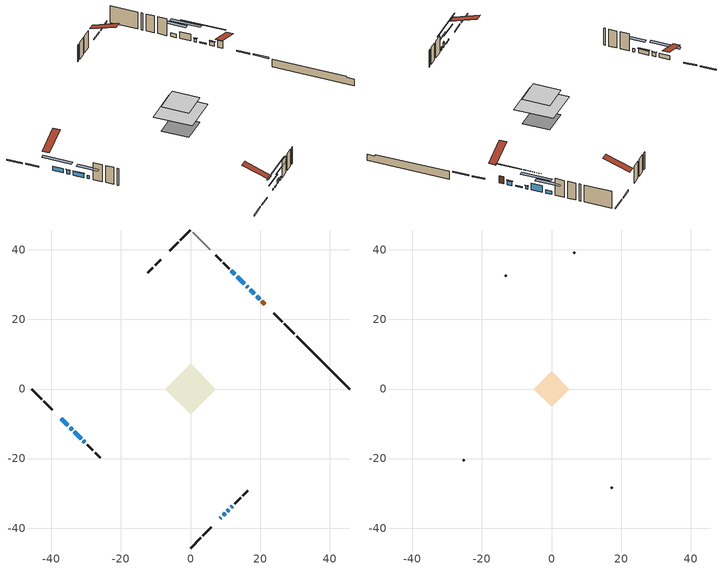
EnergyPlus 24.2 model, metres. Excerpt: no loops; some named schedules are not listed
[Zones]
conditioned space
 floor adiabatic (AdiabaticFloorConstruction): -7.21,0 0,7.21 7.21,0 0,-7.21 z2.9
 floor foundation (Slab1 construction): -5.02,0 0,5.02 5.02,0 0,-5.02 z-1.77
 wall outside (RimJoist1 construction): 0,-45.7 2.89,-42.81 / -45.7,0 -42.81,-2.89 / 0,45.7 -2.89,42.81 / 29.89,15.81 27,18.7 z0.46:0.76
 wall outside (RimJoist2 construction): 3.55,-42.15 5.9,-39.8 / -42.15,-3.55 -39.8,-5.9 / -3.55,42.15 -5.9,39.8 / 26.34,19.36 23.99,21.71 z0.46:0.76
 wall outside (AdiabaticWallConstruction 1): 21.37,24.33 20.51,25.19 z0.46:2.49
 wall outside (AdiabaticWallConstruction): 19.86,25.84 19.03,26.67 / 10.62,-35.08 11.02,-34.68 / -34.62,-11.08 -34.01,-11.69 / -33.35,-12.35 -31.45,-14.25 z0.46:1.6; 8.52,-37.18 8.7,-37 z0.46:0.84; -37.18,-8.52 -35.28,-10.42 z0.46:1.63; 18.37,27.33 17.15,28.55 / 9.35,-36.34 9.97,-35.73 z0.46:0.82; 16.5,29.2 16.1,29.6 z0.46:1.32; -30.79,-14.91 -30.4,-15.3 / 11.67,-34.03 12.07,-33.63 z0.46:1.38; 15.45,30.25 13.43,32.27 z0.46:2.44; 12.78,32.92 11.75,33.95 z0.46:1.45
 wall outside (Wall1 construction): 12.73,-32.97 14.4,-31.3 / -29.74,-15.96 -28.07,-17.63 / -8.52,37.18 -10.19,35.51 / 11.1,34.6 9.43,36.27 z0.46:5.34
 wall outside (Wall2 construction): 15.05,-30.65 16.51,-29.19 / -27.41,-18.29 -25.96,-19.74 / -10.85,34.85 -12.3,33.4 / 8.77,36.93 7.32,38.38 z0.46:5.34
 wall foundation (FoundationWall1 construction): 30.55,15.15,-1.77 30.55,15.15,0.46 44.18,1.52,0.46 44.18,1.52,0.03 45.7,0,0.03 45.7,0,-1.77
 wall adiabatic (Wall4 construction): 5.71,39.99 0.66,45.04 z0.46:5.34
 window (WindowConstruction): 19.86,25.84 19.03,26.67 z0.46:1.6
 window (WindowConstruction 7): 8.52,-37.18 8.7,-37 z0.46:0.84
 window (WindowConstruction 8): -37.18,-8.52 -35.28,-10.42 z0.46:1.63
 window (WindowConstruction 11): 18.37,27.33 17.15,28.55 z0.46:0.82
 window (WindowConstruction 12): 9.36,-36.34 9.97,-35.73 z0.46:0.82
 window (WindowConstruction 1): 16.5,29.2 16.1,29.6 z0.46:1.32
 window (WindowConstruction 2): 10.62,-35.08 11.02,-34.68 z0.46:1.6
 window (WindowConstruction 3): -34.62,-11.08 -34.01,-11.69 z0.46:1.6
 window (WindowConstruction 4): -33.35,-12.35 -31.45,-14.25 z0.46:1.6
 window (WindowConstruction 9): -30.79,-14.91 -30.4,-15.3 z0.46:1.37
 window (WindowConstruction 10): 11.67,-34.03 12.07,-33.63 z0.46:1.37
 window (WindowConstruction 5): 15.45,30.25 13.43,32.27 z0.46:2.44
 window (WindowConstruction 6): 12.78,32.92 11.75,33.95 z0.46:1.45
 door (Door): 21.37,24.33 20.51,25.19 z0.46:2.49
 ceiling adiabatic (AdiabaticFloorConstruction): 0,-7.21 7.21,0 0,7.21 -7.21,0 z2.9
attic - vented
 floor to conditioned space (Floor1 construction Reversed): -5.1,0 0,5.1 5.1,0 0,-5.1 z5.34
 wall outside (Wall3 construction): 17.16,-28.54 17.46,-28.24 / -25.3,-20.4 -25.01,-20.69 / -12.96,32.74 -13.25,32.45 / 6.66,39.04 6.37,39.33 z0.46:5.34
 roof outside (Roof1 construction): 7.86,-37.84,5.34 2.9,-32.87,7.68 1.59,-34.18,7.68 6.56,-39.14,5.34; -37.84,-7.86,5.34 -32.87,-2.9,7.68 -34.18,-1.59,7.68 -39.14,-6.56,5.34; -7.86,37.84,5.34 -2.9,32.87,7.68 -1.59,34.18,7.68 -6.56,39.14,5.34; 22.03,23.67,5.34 17.07,18.71,7.68 18.37,17.4,7.68 23.34,22.36,5.34
shading: 18.92,26.77 19.96,25.74 20.07,25.84 19.03,26.88 z1.75; 10.51,-35.19 6.71,-38.99 6.82,-39.1 10.62,-35.3 z3.4; -33.47,-12.23 -38.99,-6.71 -39.63,-7.35 -34.11,-12.88 z4.19; 13.6,32.1 21.93,23.77 22.04,23.88 13.7,32.21 z5.85; 13.52,-32.18 5.8,-39.9 5.91,-40.01 13.63,-32.28 z5.85; 16,29.7 16.6,29.1 16.71,29.2 16.1,29.81 z1.47; 11.12,-34.58 10.52,-35.18 10.62,-35.29 11.23,-34.68 z1.75; -33.9,-11.8 -34.73,-10.97 -34.83,-11.08 -34.01,-11.9 z1.75; -31.34,-14.36 -33.46,-12.24 -33.56,-12.35 -31.45,-14.46 z1.75; -28.59,-17.11 -32.6,-13.1 -33.25,-13.74 -29.23,-17.76 z3.93; 13.88,-31.82 9.86,-35.84 9.97,-35.94 13.98,-31.93 z3.93; 11.62,34.08 17.26,28.44 17.9,29.09 12.27,34.72 z5; 9.94,35.76 14.59,31.11 15.23,31.76 10.59,36.4 z4.01
[Building]
Building 1: Terrain=Suburbs
[Site:Location]
Montreal Intl AP_QC: Latitude {deg}=45.47; Longitude {deg}=-73.74; Time Zone {hr}=-5; Elevation {m}=36; Keep Site Location Information=Yes
[Site:GroundTemperature:Shallow]
2.07863, -0.316383, -0.508184, 0.628371, 5.19101, 9.73239, 13.6695, 16.1636, 16.3755, 14.347, 10.5102, 6.10817
[Site:WaterMainsTemperature]
Calculation Method=Schedule; Temperature Schedule=mains temperature schedule
[Material] Roughness=Rough; Thermal Absorptance=0.9
Name | Thickness {m} | Conductivity {W/m-K} | Density {kg/m3} | Specific Heat {J/kg-K} | Solar Absorptance | Visible Absorptance
asphalt or fiberglass shingles | 0.00635 | 0.162714 | 1121.4 | 1465.45 | 0.4 | 0.4
ceiling loosefill ins | 0.254 | 0.0480833 | 16.02 | 1046.75 | 0.7 | 0.7
ceiling stud and cavity | 0.1397 | 0.0934478 | 65.682 | 1177.47 | 0.7 | 0.7
concrete 4.0 in. | 0.1016 | 1.803125 | 2242.8 | 837.4 | 0.7 | 0.7
concrete 8.0 in. | 0.2032 | 1.803125 | 2242.8 | 837.4 | 0.7 | 0.7
door material | 0.04445 | 0.053851 | 512.64 | 1214.23 | 0.7 | 0.7
exterior vertical ins | 0.0486707 | 0.029427 | 32.04 | 1214.23 | 0.7 | 0.7
floor covering | 0.0127 | 0.0433444 | 54.468 | 1339.84 | 0.6 | 0.6
floor rigid ins; wall rigid ins | 0.512978 | 0.029427 | 32.04 | 1214.23 | 0.7 | 0.7
floor stud and cavity | 0.1397 | 1.75129 | 37.0049 | 1207.88 | 0.7 | 0.7
furniture material conditioned space 1 | 0.1524 | 0.115458 | 640.8 | 1214.23 | 0.6 | 0.6
gypsum board | 0.0127 | 0.160291 | 801 | 837.4 | 0.6 | 0.6
gypsum board 1 | 0.0127 | 0.160291 | 801 | 837.4 | 0.7 | 0.7
osb sheathing 0.5 in. | 0.0127 | 0.115458 | 512.64 | 1214.23 | 0.7 | 0.7
osb sheathing 0.5 in. 1 | 0.0127 | 0.115458 | 512.64 | 1214.23 | 0.4 | 0.4
osb sheathing 0.75 in. | 0.01905 | 0.115458 | 512.64 | 1214.23 | 0.7 | 0.7
osb sheathing 2.0 in. | 0.0508 | 0.115458 | 512.64 | 1214.23 | 0.7 | 0.7
rim joist stud and cavity | 0.0508 | 0.0452492 | 125.044 | 1163.47 | 0.6 | 0.6
rim joist stud and cavity 1 | 0.0508 | 0.571797 | 50.32683 | 1063.81 | 0.6 | 0.6
wall stud and cavity | 0.1397 | 0.263589 | 139.0536 | 1170.24 | 0.7 | 0.7
wall stud and cavity 1 | 0.1397 | 0.32384 | 139.0536 | 1170.24 | 0.7 | 0.7
wall stud and cavity 2 | 0.0889 | 6.1454 | 50.32683 | 1063.81 | 0.6 | 0.6
wall stud and cavity 3 | 0.1397 | 0.23505 | 139.0536 | 1170.24 | 0.7 | 0.7
wall stud and cavity 4 | 0.0889 | 0.380278 | 52.3479 | 1209.89 | 0.7 | 0.7
wall stud and cavity 5 | 0.0889 | 0.391764 | 83.0341 | 1211.67 | 0.7 | 0.7
wood siding | 0.0254 | 0.102417 | 544.68 | 1172.36 | 0.4 | 0.4
wood siding 1 | 0.00254 | 0.102417 | 544.68 | 1172.36 | 0.4 | 0.4
wood siding 2; wood siding 3; wood siding 4 | 0.0254 | 0.102417 | 544.68 | 1172.36 | 0.7 | 0.7
[WindowMaterial:SimpleGlazingSystem]
Name | U-Factor {W/m2-K} | Solar Heat Gain Coefficient
WindowMaterial | 1.9697 | 0.39
WindowMaterial 1 | 2.120733 | 0.32
WindowMaterial 10 | 4.359 | 0.45
WindowMaterial 2 | 2.09178 | 0.34
WindowMaterial 3 | 2.00944 | 0.38
WindowMaterial 4 | 1.90667 | 0.42
WindowMaterial 5 | 1.84989 | 0.45
WindowMaterial 6 | 1.96686 | 0.39
WindowMaterial 7 | 2.42905 | 0.16
WindowMaterial 8 | 1.82945 | 0.38
WindowMaterial 9 | 4.62303 | 0.65
[Construction]
AdiabaticFloorConstruction: floor stud and cavity, floor rigid ins, osb sheathing 0.75 in., floor covering
AdiabaticWallConstruction: wood siding 3, wall rigid ins, wall stud and cavity 4, gypsum board
AdiabaticWallConstruction 1: wood siding 4, wall rigid ins, wall stud and cavity 4, gypsum board
Door: door material
Floor1 construction Reversed: gypsum board, ceiling stud and cavity, ceiling loosefill ins
FoundationWall1 construction: concrete 8.0 in., gypsum board 1
furniture construction conditioned space 1: furniture material conditioned space 1
PartitionWallConstruction: gypsum board, wall stud and cavity 5, gypsum board
RimJoist1 construction: wood siding 2, osb sheathing 2.0 in., rim joist stud and cavity
RimJoist2 construction: wood siding 2, rim joist stud and cavity 1
Roof1 construction: asphalt or fiberglass shingles
Slab1 construction: concrete 4.0 in.
Wall1 construction: wood siding, osb sheathing 0.5 in., wall stud and cavity, gypsum board
Wall2 construction: wood siding, osb sheathing 0.5 in., wall stud and cavity 1, gypsum board
Wall3 construction: wood siding 1, wall stud and cavity 2
Wall4 construction: osb sheathing 0.5 in. 1, wall stud and cavity 3, gypsum board
WindowConstruction: WindowMaterial
WindowConstruction 1: WindowMaterial 1
WindowConstruction 10; WindowConstruction 9: WindowMaterial 9
WindowConstruction 11; WindowConstruction 12: WindowMaterial 10
WindowConstruction 2: WindowMaterial 2
WindowConstruction 3: WindowMaterial 3
WindowConstruction 4: WindowMaterial 4
WindowConstruction 5: WindowMaterial 5
WindowConstruction 6: WindowMaterial 6
WindowConstruction 7: WindowMaterial 7
WindowConstruction 8: WindowMaterial 8
[Zone] Multiplier=1; Part of Total Floor Area=Yes
Name | Volume {m3}
attic - vented | 19.7175
conditioned space | 385
[Space]
Name | Zone | Volume {m3}
attic - vented 1 | attic - vented | 19.7175
conditioned space 1 | conditioned space | 385
[ZoneInfiltration:EffectiveLeakageArea]
infil attic - vented 1: Zone or Space=attic - vented 1; Schedule=Always On Discrete; Effective Air Leakage Area {cm2}=2076.8; Stack Coefficient=0.000501803; Wind Coefficient=1.51351e-05
[ZoneMixing]
whole house fan mix: Zone or Space=attic - vented; Schedule=Always On Continuous; Design Flow Rate Calculation Method=Flow/Zone; Design Flow Rate {m3/s}=0; Source Zone or Space=conditioned space
[SurfaceProperty:ExposedFoundationPerimeter]
Slab1: Exposed Perimeter Calculation Method=TotalExposedPerimeter; Total Exposed Perimeter {m}=21.427
[InternalMass] Zone or ZoneList=conditioned space; Space or SpaceList=conditioned space 1
Name | Construction | Surface Area {m2}
furniture mass conditioned space 1 | furniture construction conditioned space 1 | 61.7199
partition wall mass | PartitionWallConstruction | 154.3
[Lights]
interior lighting: Zone or ZoneList or Space or SpaceList=conditioned space 1; Schedule=interior lighting schedule; Design Level Calculation Method=LightingLevel; Lighting Level {W}=343.2; Return Air Fraction=0; Fraction Radiant=0.6; Fraction Visible=0.2; Fraction Replaceable=1
[People]
occupants: Zone or ZoneList or Space or SpaceList=conditioned space 1; Number of People Schedule=occupants schedule; Number of People Calculation Method=People; Number of People=3; Fraction Radiant=0.314171; Sensible Heat Fraction=0.56303; Activity Level Schedule=occupants activity schedule; Carbon Dioxide Generation Rate {m3/s-W}=0; Enable ASHRAE 55 Comfort Warnings=No; Mean Radiant Temperature Calculation Type=EnclosureAveraged
[ElectricEquipment] Zone or ZoneList or Space or SpaceList=conditioned space 1; Design Level Calculation Method=EquipmentLevel
Name | Schedule | Design Level {W} | Fraction Latent | Fraction Radiant | Fraction Lost
clothes dryer | clothes dryer schedule | 140.772 | 0.015 | 0.081 | 0.85
clothes washer | clothes washer schedule | 32.1985 | 0.03 | 0.162 | 0.7
cooking range | cooking range schedule | 208.969 | 0.08 | 0.432 | 0.2
dishwasher | dishwasher schedule | 66.8632 | 0.3 | 0.18 | 0.4
fridge | fridge schedule | 72.9452 | 0 | 0.6 | 0
mech vent bath fan 0 | mech vent bath fan 0 schedule | 50.2 | 0 | 0 | 1
mech vent bath fan 1 | mech vent bath fan 1 schedule | 50.2 | 0 | 0 | 1
mech vent house fan | mech vent house fan schedule | 0 | 0 | 0 | 1
mech vent house fan cfis | mech vent house fan cfis schedule | 0 | 0 | 0 | 0
mech vent range fan 0 | mech vent range fan 0 schedule | 57 | 0 | 0 | 1
misc plug loads | misc plug loads schedule | 494.7 | 0.045 | 0.513 | 0.1
whole house fan | Always On Discrete | 0 | 0 | 0 | 1
[OtherEquipment] Zone or ZoneList or Space or SpaceList=conditioned space 1; Design Level Calculation Method=EquipmentLevel
Name | Fuel Type | Schedule | Design Level {W} | Fraction Latent | Fraction Radiant | Fraction Lost
clothes dryer 1 | Electricity | clothes dryer schedule | 0 | 0.015 | 0.081 | 0.85
cooking range 1 | Electricity | cooking range schedule | 0 | 0.08 | 0.432 | 0.2
general water use latent | None | general water use schedule | 59.3978 | 1 | 0 | 0
general water use sensible | None | general water use schedule | -58.539 | 0 | 0.6 | 0
mech vent house fan latent load | None | Always On Discrete | 0 | 1 | 0 | 0
mech vent house fan sensible load | None | Always On Discrete | 0 | 0 | 0 | 0
water heater energy adjustment1 | Electricity | Always On Discrete | 0.01 | 0 | 0 | 1
[ZoneInfiltration:DesignFlowRate] Zone or ZoneList or Space or SpaceList=conditioned space 1; Schedule=Always On Discrete; Design Flow Rate Calculation Method=Flow/Zone; Design Flow Rate {m3/s}=0
infil flow; natural vent flow; whole house fan flow
[ZoneControl:Thermostat]
conditioned space Thermostat: Zone or ZoneList=conditioned space; Control Type Schedule=conditioned space Thermostat Schedule; Control 1=conditioned space temperature setpoint; Temperature Difference Between Cutout And Setpoint {deltaC}=0
[ThermostatSetpoint:DualSetpoint]
conditioned space temperature setpoint: Heating Setpoint Temperature Schedule=heating setpoint; Cooling Setpoint Temperature Schedule=cooling setpoint
[Zone equipment]
conditioned space: electric baseboard
[Foundation:Kiva]
Foundation Kiva 1: Initial Indoor Air Temperature {C}=18; Wall Height Above Grade {m}=0.460004; Wall Depth Below Slab {m}=0.2032; Custom Block Material Name 1=exterior vertical ins; Custom Block Depth 1 {m}=2.23001; Custom Block X Position 1 {m}=0.2159; Custom Block Z Position 1 {m}=0
[Foundation:Kiva:Settings]
Soil Conductivity {W/m-K}=0.849921; Soil Density {kg/m3}=1842.3; Soil Specific Heat {J/kg-K}=418.7; Ground Solar Absorptivity=0.9; Ground Thermal Absorptivity=0.9; Ground Surface Roughness {m}=0.03; Far-Field Width {m}=40; Deep-Ground Boundary Condition=ZeroFlux; Deep-Ground Depth {m}=40; Minimum Cell Dimension {m}=0.2; Maximum Cell Growth Coefficient=3; Simulation Timestep=Timestep
[Exterior:Lights]
exterior lighting: Schedule=exterior lighting schedule; Design Level {W}=75.6
[EnergyManagementSystem:Sensor] Output:Variable or Output:Meter Index Key=conditioned space
Name | Output:Variable or Output:Meter
conditioned_space_clg_unmet_s | Zone Cooling Setpoint Not Met Time
conditioned_space_htg_unmet_s | Zone Heating Setpoint Not Met Time
fridge_tin_s; tin_s; tin_s_1 | Zone Mean Air Temperature
tout_s | Zone Outdoor Air Drybulb Temperature
win_s | Zone Air Humidity Ratio
[Schedule:Constant]
Name | Hourly Value
Always On Continuous; mech vent house fan schedule; mech vent house fan cfis schedule; Always On Discrete | 1
occupants activity schedule | 117.228
fridge schedule | 0
[Schedule:Week:Daily]
interior lighting schedule Week Rule - Jan1-Jan27: interior lighting schedule day, interior lighting schedule day, interior lighting schedule day, interior lighting schedule day, interior lighting schedule day, interior lighting schedule day, interior lighting schedule day, interior lighting schedule default day, interior lighting schedule default day, interior lighting schedule default day, interior lighting schedule default day, interior lighting schedule default day
interior lighting schedule Week Rule - Jan28-Feb3: interior lighting schedule day, interior lighting schedule day, interior lighting schedule day, interior lighting schedule day, interior lighting schedule day 1, interior lighting schedule day 1, interior lighting schedule day 1, interior lighting schedule default day, interior lighting schedule default day, interior lighting schedule default day, interior lighting schedule default day, interior lighting schedule default day
interior lighting schedule Week Rule - Feb4-Feb24: interior lighting schedule day 1, interior lighting schedule day 1, interior lighting schedule day 1, interior lighting schedule day 1, interior lighting schedule day 1, interior lighting schedule day 1, interior lighting schedule day 1, interior lighting schedule default day, interior lighting schedule default day, interior lighting schedule default day, interior lighting schedule default day, interior lighting schedule default day
interior lighting schedule Week Rule - Feb25-Mar3: interior lighting schedule day 1, interior lighting schedule day 1, interior lighting schedule day 1, interior lighting schedule day 1, interior lighting schedule day 2, interior lighting schedule day 2, interior lighting schedule day 2, interior lighting schedule default day, interior lighting schedule default day, interior lighting schedule default day, interior lighting schedule default day, interior lighting schedule default day
interior lighting schedule Week Rule - Mar4-Mar31: interior lighting schedule day 2, interior lighting schedule day 2, interior lighting schedule day 2, interior lighting schedule day 2, interior lighting schedule day 2, interior lighting schedule day 2, interior lighting schedule day 2, interior lighting schedule default day, interior lighting schedule default day, interior lighting schedule default day, interior lighting schedule default day, interior lighting schedule default day
interior lighting schedule Week Rule - Apr1-Apr28: interior lighting schedule day 3, interior lighting schedule day 3, interior lighting schedule day 3, interior lighting schedule day 3, interior lighting schedule day 3, interior lighting schedule day 3, interior lighting schedule day 3, interior lighting schedule default day, interior lighting schedule default day, interior lighting schedule default day, interior lighting schedule default day, interior lighting schedule default day
interior lighting schedule Week Rule - Apr29-May5: interior lighting schedule day 3, interior lighting schedule day 3, interior lighting schedule day 4, interior lighting schedule day 4, interior lighting schedule day 4, interior lighting schedule day 4, interior lighting schedule day 4, interior lighting schedule default day, interior lighting schedule default day, interior lighting schedule default day, interior lighting schedule default day, interior lighting schedule default day
interior lighting schedule Week Rule - May6-May26: interior lighting schedule day 4, interior lighting schedule day 4, interior lighting schedule day 4, interior lighting schedule day 4, interior lighting schedule day 4, interior lighting schedule day 4, interior lighting schedule day 4, interior lighting schedule default day, interior lighting schedule default day, interior lighting schedule default day, interior lighting schedule default day, interior lighting schedule default day
interior lighting schedule Week Rule - May27-Jun2: interior lighting schedule day 4, interior lighting schedule day 4, interior lighting schedule day 4, interior lighting schedule day 4, interior lighting schedule day 4, interior lighting schedule day 5, interior lighting schedule day 5, interior lighting schedule default day, interior lighting schedule default day, interior lighting schedule default day, interior lighting schedule default day, interior lighting schedule default day
interior lighting schedule Week Rule - Jun3-Jun30: interior lighting schedule day 5, interior lighting schedule day 5, interior lighting schedule day 5, interior lighting schedule day 5, interior lighting schedule day 5, interior lighting schedule day 5, interior lighting schedule day 5, interior lighting schedule default day, interior lighting schedule default day, interior lighting schedule default day, interior lighting schedule default day, interior lighting schedule default day
interior lighting schedule Week Rule - Jul1-Jul28: interior lighting schedule day 6, interior lighting schedule day 6, interior lighting schedule day 6, interior lighting schedule day 6, interior lighting schedule day 6, interior lighting schedule day 6, interior lighting schedule day 6, interior lighting schedule default day, interior lighting schedule default day, interior lighting schedule default day, interior lighting schedule default day, interior lighting schedule default day
interior lighting schedule Week Rule - Jul29-Aug4: interior lighting schedule day 6, interior lighting schedule day 6, interior lighting schedule day 6, interior lighting schedule day 7, interior lighting schedule day 7, interior lighting schedule day 7, interior lighting schedule day 7, interior lighting schedule default day, interior lighting schedule default day, interior lighting schedule default day, interior lighting schedule default day, interior lighting schedule default day
interior lighting schedule Week Rule - Aug5-Aug25: interior lighting schedule day 7, interior lighting schedule day 7, interior lighting schedule day 7, interior lighting schedule day 7, interior lighting schedule day 7, interior lighting schedule day 7, interior lighting schedule day 7, interior lighting schedule default day, interior lighting schedule default day, interior lighting schedule default day, interior lighting schedule default day, interior lighting schedule default day
interior lighting schedule Week Rule - Aug26-Sep1: interior lighting schedule day 7, interior lighting schedule day 7, interior lighting schedule day 7, interior lighting schedule day 7, interior lighting schedule day 7, interior lighting schedule day 7, interior lighting schedule day 8, interior lighting schedule default day, interior lighting schedule default day, interior lighting schedule default day, interior lighting schedule default day, interior lighting schedule default day
interior lighting schedule Week Rule - Sep2-Sep29: interior lighting schedule day 8, interior lighting schedule day 8, interior lighting schedule day 8, interior lighting schedule day 8, interior lighting schedule day 8, interior lighting schedule day 8, interior lighting schedule day 8, interior lighting schedule default day, interior lighting schedule default day, interior lighting schedule default day, interior lighting schedule default day, interior lighting schedule default day
interior lighting schedule Week Rule - Sep30-Oct6: interior lighting schedule day 8, interior lighting schedule day 9, interior lighting schedule day 9, interior lighting schedule day 9, interior lighting schedule day 9, interior lighting schedule day 9, interior lighting schedule day 9, interior lighting schedule default day, interior lighting schedule default day, interior lighting schedule default day, interior lighting schedule default day, interior lighting schedule default day
interior lighting schedule Week Rule - Oct7-Oct27: interior lighting schedule day 9, interior lighting schedule day 9, interior lighting schedule day 9, interior lighting schedule day 9, interior lighting schedule day 9, interior lighting schedule day 9, interior lighting schedule day 9, interior lighting schedule default day, interior lighting schedule default day, interior lighting schedule default day, interior lighting schedule default day, interior lighting schedule default day
interior lighting schedule Week Rule - Oct28-Nov3: interior lighting schedule day 9, interior lighting schedule day 9, interior lighting schedule day 9, interior lighting schedule day 9, interior lighting schedule day 10, interior lighting schedule day 10, interior lighting schedule day 10, interior lighting schedule default day, interior lighting schedule default day, interior lighting schedule default day, interior lighting schedule default day, interior lighting schedule default day
interior lighting schedule Week Rule - Nov4-Nov24: interior lighting schedule day 10, interior lighting schedule day 10, interior lighting schedule day 10, interior lighting schedule day 10, interior lighting schedule day 10, interior lighting schedule day 10, interior lighting schedule day 10, interior lighting schedule default day, interior lighting schedule default day, interior lighting schedule default day, interior lighting schedule default day, interior lighting schedule default day
interior lighting schedule Week Rule - Nov25-Dec1: interior lighting schedule day 10, interior lighting schedule day 10, interior lighting schedule day 10, interior lighting schedule day 10, interior lighting schedule day 10, interior lighting schedule day 10, interior lighting schedule day 11, interior lighting schedule default day, interior lighting schedule default day, interior lighting schedule default day, interior lighting schedule default day, interior lighting schedule default day
interior lighting schedule Week Rule - Dec2-Dec31: interior lighting schedule day 11, interior lighting schedule day 11, interior lighting schedule day 11, interior lighting schedule day 11, interior lighting schedule day 11, interior lighting schedule day 11, interior lighting schedule day 11, interior lighting schedule default day, interior lighting schedule default day, interior lighting schedule default day, interior lighting schedule default day, interior lighting schedule default day
occupants schedule Week Rule - Jan1-Dec31: occupants schedule day, occupants schedule day, occupants schedule day, occupants schedule day, occupants schedule day, occupants schedule day, occupants schedule day, occupants schedule default day, occupants schedule default day, occupants schedule default day, occupants schedule default day, occupants schedule default day
clothes dryer schedule Week Rule - Jan1-Dec31: clothes dryer schedule day, clothes dryer schedule day, clothes dryer schedule day, clothes dryer schedule day, clothes dryer schedule day, clothes dryer schedule day, clothes dryer schedule day, clothes dryer schedule default day, clothes dryer schedule default day, clothes dryer schedule default day, clothes dryer schedule default day, clothes dryer schedule default day
clothes washer schedule Week Rule - Jan1-Dec31: clothes washer schedule day, clothes washer schedule day, clothes washer schedule day, clothes washer schedule day, clothes washer schedule day, clothes washer schedule day, clothes washer schedule day, clothes washer schedule default day, clothes washer schedule default day, clothes washer schedule default day, clothes washer schedule default day, clothes washer schedule default day
cooking range schedule Week Rule - Jan1-Dec31: cooking range schedule day, cooking range schedule day, cooking range schedule day, cooking range schedule day, cooking range schedule day, cooking range schedule day, cooking range schedule day, cooking range schedule default day, cooking range schedule default day, cooking range schedule default day, cooking range schedule default day, cooking range schedule default day
dishwasher schedule Week Rule - Jan1-Dec31: dishwasher schedule day, dishwasher schedule day, dishwasher schedule day, dishwasher schedule day, dishwasher schedule day, dishwasher schedule day, dishwasher schedule day, dishwasher schedule default day, dishwasher schedule default day, dishwasher schedule default day, dishwasher schedule default day, dishwasher schedule default day
mech vent bath fan 0 schedule Week Rule - Jan1-Dec31: mech vent bath fan 0 schedule day, mech vent bath fan 0 schedule day, mech vent bath fan 0 schedule day, mech vent bath fan 0 schedule day, mech vent bath fan 0 schedule day, mech vent bath fan 0 schedule day, mech vent bath fan 0 schedule day, mech vent bath fan 0 schedule default day, mech vent bath fan 0 schedule default day, mech vent bath fan 0 schedule default day, mech vent bath fan 0 schedule default day, mech vent bath fan 0 schedule default day
mech vent bath fan 1 schedule Week Rule - Jan1-Dec31: mech vent bath fan 1 schedule day, mech vent bath fan 1 schedule day, mech vent bath fan 1 schedule day, mech vent bath fan 1 schedule day, mech vent bath fan 1 schedule day, mech vent bath fan 1 schedule day, mech vent bath fan 1 schedule day, mech vent bath fan 1 schedule default day, mech vent bath fan 1 schedule default day, mech vent bath fan 1 schedule default day, mech vent bath fan 1 schedule default day, mech vent bath fan 1 schedule default day
mech vent range fan 0 schedule Week Rule - Jan1-Dec31: mech vent range fan 0 schedule day, mech vent range fan 0 schedule day, mech vent range fan 0 schedule day, mech vent range fan 0 schedule day, mech vent range fan 0 schedule day, mech vent range fan 0 schedule day, mech vent range fan 0 schedule day, mech vent range fan 0 schedule default day, mech vent range fan 0 schedule default day, mech vent range fan 0 schedule default day, mech vent range fan 0 schedule default day, mech vent range fan 0 schedule default day
misc plug loads schedule Week Rule - Jan1-Dec31: misc plug loads schedule day, misc plug loads schedule day, misc plug loads schedule day, misc plug loads schedule day, misc plug loads schedule day, misc plug loads schedule day, misc plug loads schedule day, misc plug loads schedule default day, misc plug loads schedule default day, misc plug loads schedule default day, misc plug loads schedule default day, misc plug loads schedule default day
general water use schedule Week Rule - Jan1-Dec31: general water use schedule day, general water use schedule day, general water use schedule day, general water use schedule day, general water use schedule day, general water use schedule day, general water use schedule day, general water use schedule default day, general water use schedule default day, general water use schedule default day, general water use schedule default day, general water use schedule default day
exterior lighting schedule Week Rule - Jan1-Jan27: exterior lighting schedule day, exterior lighting schedule day, exterior lighting schedule day, exterior lighting schedule day, exterior lighting schedule day, exterior lighting schedule day, exterior lighting schedule day, exterior lighting schedule default day, exterior lighting schedule default day, exterior lighting schedule default day, exterior lighting schedule default day, exterior lighting schedule default day
exterior lighting schedule Week Rule - Jan28-Feb3: exterior lighting schedule day, exterior lighting schedule day, exterior lighting schedule day, exterior lighting schedule day, exterior lighting schedule day 1, exterior lighting schedule day 1, exterior lighting schedule day 1, exterior lighting schedule default day, exterior lighting schedule default day, exterior lighting schedule default day, exterior lighting schedule default day, exterior lighting schedule default day
exterior lighting schedule Week Rule - Feb4-Feb24: exterior lighting schedule day 1, exterior lighting schedule day 1, exterior lighting schedule day 1, exterior lighting schedule day 1, exterior lighting schedule day 1, exterior lighting schedule day 1, exterior lighting schedule day 1, exterior lighting schedule default day, exterior lighting schedule default day, exterior lighting schedule default day, exterior lighting schedule default day, exterior lighting schedule default day
exterior lighting schedule Week Rule - Feb25-Mar3: exterior lighting schedule day 1, exterior lighting schedule day 1, exterior lighting schedule day 1, exterior lighting schedule day 1, exterior lighting schedule day 2, exterior lighting schedule day 2, exterior lighting schedule day 2, exterior lighting schedule default day, exterior lighting schedule default day, exterior lighting schedule default day, exterior lighting schedule default day, exterior lighting schedule default day
exterior lighting schedule Week Rule - Mar4-Mar31: exterior lighting schedule day 2, exterior lighting schedule day 2, exterior lighting schedule day 2, exterior lighting schedule day 2, exterior lighting schedule day 2, exterior lighting schedule day 2, exterior lighting schedule day 2, exterior lighting schedule default day, exterior lighting schedule default day, exterior lighting schedule default day, exterior lighting schedule default day, exterior lighting schedule default day
exterior lighting schedule Week Rule - Apr1-Apr28: exterior lighting schedule day 3, exterior lighting schedule day 3, exterior lighting schedule day 3, exterior lighting schedule day 3, exterior lighting schedule day 3, exterior lighting schedule day 3, exterior lighting schedule day 3, exterior lighting schedule default day, exterior lighting schedule default day, exterior lighting schedule default day, exterior lighting schedule default day, exterior lighting schedule default day
exterior lighting schedule Week Rule - Apr29-May5: exterior lighting schedule day 3, exterior lighting schedule day 3, exterior lighting schedule day 4, exterior lighting schedule day 4, exterior lighting schedule day 4, exterior lighting schedule day 4, exterior lighting schedule day 4, exterior lighting schedule default day, exterior lighting schedule default day, exterior lighting schedule default day, exterior lighting schedule default day, exterior lighting schedule default day
exterior lighting schedule Week Rule - May6-May26: exterior lighting schedule day 4, exterior lighting schedule day 4, exterior lighting schedule day 4, exterior lighting schedule day 4, exterior lighting schedule day 4, exterior lighting schedule day 4, exterior lighting schedule day 4, exterior lighting schedule default day, exterior lighting schedule default day, exterior lighting schedule default day, exterior lighting schedule default day, exterior lighting schedule default day
exterior lighting schedule Week Rule - May27-Jun2: exterior lighting schedule day 4, exterior lighting schedule day 4, exterior lighting schedule day 4, exterior lighting schedule day 4, exterior lighting schedule day 4, exterior lighting schedule day 5, exterior lighting schedule day 5, exterior lighting schedule default day, exterior lighting schedule default day, exterior lighting schedule default day, exterior lighting schedule default day, exterior lighting schedule default day
exterior lighting schedule Week Rule - Jun3-Jun30: exterior lighting schedule day 5, exterior lighting schedule day 5, exterior lighting schedule day 5, exterior lighting schedule day 5, exterior lighting schedule day 5, exterior lighting schedule day 5, exterior lighting schedule day 5, exterior lighting schedule default day, exterior lighting schedule default day, exterior lighting schedule default day, exterior lighting schedule default day, exterior lighting schedule default day
exterior lighting schedule Week Rule - Jul1-Jul28: exterior lighting schedule day 6, exterior lighting schedule day 6, exterior lighting schedule day 6, exterior lighting schedule day 6, exterior lighting schedule day 6, exterior lighting schedule day 6, exterior lighting schedule day 6, exterior lighting schedule default day, exterior lighting schedule default day, exterior lighting schedule default day, exterior lighting schedule default day, exterior lighting schedule default day
exterior lighting schedule Week Rule - Jul29-Aug4: exterior lighting schedule day 6, exterior lighting schedule day 6, exterior lighting schedule day 6, exterior lighting schedule day 7, exterior lighting schedule day 7, exterior lighting schedule day 7, exterior lighting schedule day 7, exterior lighting schedule default day, exterior lighting schedule default day, exterior lighting schedule default day, exterior lighting schedule default day, exterior lighting schedule default day
[Schedule:Year]
interior lighting schedule: interior lighting schedule Week Rule - Jan1-Jan27, 1, 1, 1, 27, interior lighting schedule Week Rule - Jan28-Feb3, 1, 28, 2, 3, interior lighting schedule Week Rule - Feb4-Feb24, 2, 4, 2, 24, interior lighting schedule Week Rule - Feb25-Mar3, 2, 25, 3, 3, interior lighting schedule Week Rule - Mar4-Mar31, 3, 4, 3, 31, interior lighting schedule Week Rule - Apr1-Apr28, 4, 1, 4, 28, interior lighting schedule Week Rule - Apr29-May5, 4, 29, 5, 5, interior lighting schedule Week Rule - May6-May26, 5, 6, 5, 26, interior lighting schedule Week Rule - May27-Jun2, 5, 27, 6, 2, interior lighting schedule Week Rule - Jun3-Jun30, 6, 3, 6, 30, interior lighting schedule Week Rule - Jul1-Jul28, 7, 1, 7, 28, interior lighting schedule Week Rule - Jul29-Aug4, 7, 29, 8, 4, interior lighting schedule Week Rule - Aug5-Aug25, 8, 5, 8, 25, interior lighting schedule Week Rule - Aug26-Sep1, 8, 26, 9, 1, interior lighting schedule Week Rule - Sep2-Sep29, 9, 2, 9, 29, interior lighting schedule Week Rule - Sep30-Oct6, 9, 30, 10, 6, interior lighting schedule Week Rule - Oct7-Oct27, 10, 7, 10, 27, interior lighting schedule Week Rule - Oct28-Nov3, 10, 28, 11, 3, interior lighting schedule Week Rule - Nov4-Nov24, 11, 4, 11, 24, interior lighting schedule Week Rule - Nov25-Dec1, 11, 25, 12, 1, interior lighting schedule Week Rule - Dec2-Dec31, 12, 2, 12, 31
occupants schedule: occupants schedule Week Rule - Jan1-Dec31, 1, 1, 12, 31
clothes dryer schedule: clothes dryer schedule Week Rule - Jan1-Dec31, 1, 1, 12, 31
clothes washer schedule: clothes washer schedule Week Rule - Jan1-Dec31, 1, 1, 12, 31
cooking range schedule: cooking range schedule Week Rule - Jan1-Dec31, 1, 1, 12, 31
dishwasher schedule: dishwasher schedule Week Rule - Jan1-Dec31, 1, 1, 12, 31
mech vent bath fan 0 schedule: mech vent bath fan 0 schedule Week Rule - Jan1-Dec31, 1, 1, 12, 31
mech vent bath fan 1 schedule: mech vent bath fan 1 schedule Week Rule - Jan1-Dec31, 1, 1, 12, 31
mech vent range fan 0 schedule: mech vent range fan 0 schedule Week Rule - Jan1-Dec31, 1, 1, 12, 31
misc plug loads schedule: misc plug loads schedule Week Rule - Jan1-Dec31, 1, 1, 12, 31
general water use schedule: general water use schedule Week Rule - Jan1-Dec31, 1, 1, 12, 31
exterior lighting schedule: exterior lighting schedule Week Rule - Jan1-Jan27, 1, 1, 1, 27, exterior lighting schedule Week Rule - Jan28-Feb3, 1, 28, 2, 3, exterior lighting schedule Week Rule - Feb4-Feb24, 2, 4, 2, 24, exterior lighting schedule Week Rule - Feb25-Mar3, 2, 25, 3, 3, exterior lighting schedule Week Rule - Mar4-Mar31, 3, 4, 3, 31, exterior lighting schedule Week Rule - Apr1-Apr28, 4, 1, 4, 28, exterior lighting schedule Week Rule - Apr29-May5, 4, 29, 5, 5, exterior lighting schedule Week Rule - May6-May26, 5, 6, 5, 26, exterior lighting schedule Week Rule - May27-Jun2, 5, 27, 6, 2, exterior lighting schedule Week Rule - Jun3-Jun30, 6, 3, 6, 30, exterior lighting schedule Week Rule - Jul1-Jul28, 7, 1, 7, 28, exterior lighting schedule Week Rule - Jul29-Aug4, 7, 29, 8, 4, exterior lighting schedule Week Rule - Aug5-Aug25, 8, 5, 8, 25, exterior lighting schedule Week Rule - Aug26-Sep1, 8, 26, 9, 1, exterior lighting schedule Week Rule - Sep2-Sep29, 9, 2, 9, 29, exterior lighting schedule Week Rule - Sep30-Oct6, 9, 30, 10, 6, exterior lighting schedule Week Rule - Oct7-Oct27, 10, 7, 10, 27, exterior lighting schedule Week Rule - Oct28-Nov3, 10, 28, 11, 3, exterior lighting schedule Week Rule - Nov4-Nov24, 11, 4, 11, 24, exterior lighting schedule Week Rule - Nov25-Dec1, 11, 25, 12, 1, exterior lighting schedule Week Rule - Dec2-Dec31, 12, 2, 12, 31
[Schedule:Compact]
conditioned space Thermostat Schedule: Through: 12/31, For: AllDays, Until: 24:00, 4
mains temperature schedule: Through: 01/01, For: AllDays, Until: 24:00, 6.56833, Through: 01/02, For: AllDays, Until: 24:00, 6.48722, Through: 01/03, For: AllDays, Until: 24:00, 6.40722, Through: 01/04, For: AllDays, Until: 24:00, 6.32889, Through: 01/05, For: AllDays, Until: 24:00, 6.25167, Through: 01/06, For: AllDays, Until: 24:00, 6.17611, Through: 01/07, For: AllDays, Until: 24:00, 6.10222, Through: 01/08, For: AllDays, Until: 24:00, 6.02944, Through: 01/09, For: AllDays, Until: 24:00, 5.95833, Through: 01/10, For: AllDays, Until: 24:00, 5.88889, Through: 01/11, For: AllDays, Until: 24:00, 5.82056, Through: 01/12, For: AllDays, Until: 24:00, 5.75444, Through: 01/13, For: AllDays, Until: 24:00, 5.68944, Through: 01/14, For: AllDays, Until: 24:00, 5.62611, Through: 01/15, For: AllDays, Until: 24:00, 5.56444, Through: 01/16, For: AllDays, Until: 24:00, 5.50444, Through: 01/17, For: AllDays, Until: 24:00, 5.44611, Through: 01/18, For: AllDays, Until: 24:00, 5.38944, Through: 01/19, For: AllDays, Until: 24:00, 5.33389, Through: 01/20, For: AllDays, Until: 24:00, 5.28111, Through: 01/21, For: AllDays, Until: 24:00, 5.22944, Through: 01/22, For: AllDays, Until: 24:00, 5.17944, Through: 01/23, For: AllDays, Until: 24:00, 5.13111, Through: 01/24, For: AllDays, Until: 24:00, 5.085, Through: 01/25, For: AllDays, Until: 24:00, 5.04056, Through: 01/26, For: AllDays, Until: 24:00, 4.99778, Through: 01/27, For: AllDays, Until: 24:00, 4.95667, Through: 01/28, For: AllDays, Until: 24:00, 4.91778, Through: 01/29, For: AllDays, Until: 24:00, 4.88056, Through: 01/30, For: AllDays, Until: 24:00, 4.845, Through: 01/31, For: AllDays, Until: 24:00, 4.81167, Through: 02/01, For: AllDays, Until: 24:00, 4.77944, Through: 02/02, For: AllDays, Until: 24:00, 4.75, Through: 02/03, For: AllDays, Until: 24:00, 4.72167, Through: 02/04, For: AllDays, Until: 24:00, 4.69611, Through: 02/05, For: AllDays, Until: 24:00, 4.67167, Through: 02/06, For: AllDays, Until: 24:00, 4.64944, Through: 02/07, For: AllDays, Until: 24:00, 4.62889, Through: 02/08, For: AllDays, Until: 24:00, 4.61056, Through: 02/09, For: AllDays, Until: 24:00, 4.59389, Through: 02/10, For: AllDays, Until: 24:00, 4.57944, Through: 02/11, For: AllDays, Until: 24:00, 4.56667, Through: 02/12, For: AllDays, Until: 24:00, 4.55611, Through: 02/13, For: AllDays, Until: 24:00, 4.54722, Through: 02/14, For: AllDays, Until: 24:00, 4.54056, Through: 02/15, For: AllDays, Until: 24:00, 4.53556, Through: 02/16, For: AllDays, Until: 24:00, 4.53278, Through: 02/17, For: AllDays, Until: 24:00, 4.53167, Through: 02/18, For: AllDays, Until: 24:00, 4.53278, Through: 02/19, For: AllDays, Until: 24:00, 4.53556, Through: 02/20, For: AllDays, Until: 24:00, 4.54056, Through: 02/21, For: AllDays, Until: 24:00, 4.54722, Through: 02/22, For: AllDays, Until: 24:00, 4.55611, Through: 02/23, For: AllDays, Until: 24:00, 4.56667, Through: 02/24, For: AllDays, Until: 24:00, 4.57944, Through: 02/25, For: AllDays, Until: 24:00, 4.59389, Through: 02/26, For: AllDays, Until: 24:00, 4.61056, Through: 02/27, For: AllDays, Until: 24:00, 4.62889, Through: 02/28, For: AllDays, Until: 24:00, 4.64889, Through: 03/01, For: AllDays, Until: 24:00, 4.67111, Through: 03/02, For: AllDays, Until: 24:00, 4.69556, Through: 03/03, For: AllDays, Until: 24:00, 4.72167, Through: 03/04, For: AllDays, Until: 24:00, 4.74944, Through: 03/05, For: AllDays, Until: 24:00, 4.77944, Through: 03/06, For: AllDays, Until: 24:00, 4.81111, Through: 03/07, For: AllDays, Until: 24:00, 4.84444, Through: 03/08, For: AllDays, Until: 24:00, 4.88, Through: 03/09, For: AllDays, Until: 24:00, 4.91722, Through: 03/10, For: AllDays, Until: 24:00, 4.95611, Through: 03/11, For: AllDays, Until: 24:00, 4.99722, Through: 03/12, For: AllDays, Until: 24:00, 5.04, Through: 03/13, For: AllDays, Until: 24:00, 5.08444, Through: 03/14, For: AllDays, Until: 24:00, 5.13056, Through: 03/15, For: AllDays, Until: 24:00, 5.17889, Through: 03/16, For: AllDays, Until: 24:00, 5.22833, Through: 03/17, For: AllDays, Until: 24:00, 5.28, Through: 03/18, For: AllDays, Until: 24:00, 5.33333, Through: 03/19, For: AllDays, Until: 24:00, 5.38833, Through: 03/20, For: AllDays, Until: 24:00, 5.445, Through: 03/21, For: AllDays, Until: 24:00, 5.50333, Through: 03/22, For: AllDays, Until: 24:00, 5.56333, Through: 03/23, For: AllDays, Until: 24:00, 5.625, Through: 03/24, For: AllDays, Until: 24:00, 5.68833, Through: 03/25, For: AllDays, Until: 24:00, 5.75333, Through: 03/26, For: AllDays, Until: 24:00, 5.81944, Through: 03/27, For: AllDays, Until: 24:00, 5.88778, Through: 03/28, For: AllDays, Until: 24:00, 5.95722, Through: 03/29, For: AllDays, Until: 24:00, 6.02833, Through: 03/30, For: AllDays, Until: 24:00, 6.10111, Through: 03/31, For: AllDays, Until: 24:00, 6.175, Through: 04/01, For: AllDays, Until: 24:00, 6.25056, Through: 04/02, For: AllDays, Until: 24:00, 6.32778, Through: 04/03, For: AllDays, Until: 24:00, 6.40611, Through: 04/04, For: AllDays, Until: 24:00, 6.48556, Through: 04/05, For: AllDays, Until: 24:00, 6.56722, Through: 04/06, For: AllDays, Until: 24:00, 6.64944, Through: 04/07, For: AllDays, Until: 24:00, 6.73333, Through: 04/08, For: AllDays, Until: 24:00, 6.81833, Through: 04/09, For: AllDays, Until: 24:00, 6.905, Through: 04/10, For: AllDays, Until: 24:00, 6.99278, Through: 04/11, For: AllDays, Until: 24:00, 7.08111, Through: 04/12, For: AllDays, Until: 24:00, 7.17167, Through: 04/13, For: AllDays, Until: 24:00, 7.26278, Through: 04/14, For: AllDays, Until: 24:00, 7.355, Through: 04/15, For: AllDays, Until: 24:00, 7.44833, Through: 04/16, For: AllDays, Until: 24:00, 7.54278, Through: 04/17, For: AllDays, Until: 24:00, 7.63889, Through: 04/18, For: AllDays, Until: 24:00, 7.735, Through: 04/19, For: AllDays, Until: 24:00, 7.83278, Through: 04/20, For: AllDays, Until: 24:00, 7.93167, Through: 04/21, For: AllDays, Until: 24:00, 8.03111, Through: 04/22, For: AllDays, Until: 24:00, 8.13167, Through: 04/23, For: AllDays, Until: 24:00, 8.23278, Through: 04/24, For: AllDays, Until: 24:00, 8.335, Through: 04/25, For: AllDays, Until: 24:00, 8.43778, Through: 04/26, For: AllDays, Until: 24:00, 8.54167, Through: 04/27, For: AllDays, Until: 24:00, 8.64611, Through: 04/28, For: AllDays, Until: 24:00, 8.75167, Through: 04/29, For: AllDays, Until: 24:00, 8.85778, Through: 04/30, For: AllDays, Until: 24:00, 8.96444, Through: 05/01, For: AllDays, Until: 24:00, 9.07167, Through: 05/02, For: AllDays, Until: 24:00, 9.17944, Through: 05/03, For: AllDays, Until: 24:00, 9.28778, Through: 05/04, For: AllDays, Until: 24:00, 9.39667, Through: 05/05, For: AllDays, Until: 24:00, 9.50667, Through: 05/06, For: AllDays, Until: 24:00, 9.61667, Through: 05/07, For: AllDays, Until: 24:00, 9.72667, Through: 05/08, For: AllDays, Until: 24:00, 9.83778, Through: 05/09, For: AllDays, Until: 24:00, 9.94889, Through: 05/10, For: AllDays, Until: 24:00, 10.0606, Through: 05/11, For: AllDays, Until: 24:00, 10.1722, Through: 05/12, For: AllDays, Until: 24:00, 10.2844, Through: 05/13, For: AllDays, Until: 24:00, 10.3967, Through: 05/14, For: AllDays, Until: 24:00, 10.5094, Through: 05/15, For: AllDays, Until: 24:00, 10.6222, Through: 05/16, For: AllDays, Until: 24:00, 10.735, Through: 05/17, For: AllDays, Until: 24:00, 10.8478, Through: 05/18, For: AllDays, Until: 24:00, 10.9611, Through: 05/19, For: AllDays, Until: 24:00, 11.0744, Through: 05/20, For: AllDays, Until: 24:00, 11.1872, Through: 05/21, For: AllDays, Until: 24:00, 11.3006, Through: 05/22, For: AllDays, Until: 24:00, 11.4133, Through: 05/23, For: AllDays, Until: 24:00, 11.5267, Through: 05/24, For: AllDays, Until: 24:00, 11.6394, Through: 05/25, For: AllDays, Until: 24:00, 11.7522, Through: 05/26, For: AllDays, Until: 24:00, 11.8644, Through: 05/27, For: AllDays, Until: 24:00, 11.9767, Through: 05/28, For: AllDays, Until: 24:00, 12.0889, Through: 05/29, For: AllDays, Until: 24:00, 12.2006, Through: 05/30, For: AllDays, Until: 24:00, 12.3122, Through: 05/31, For: AllDays, Until: 24:00, 12.4228, Through: 06/01, For: AllDays, Until: 24:00, 12.5339, Through: 06/02, For: AllDays, Until: 24:00, 12.6439, Through: 06/03, For: AllDays, Until: 24:00, 12.7539, Through: 06/04, For: AllDays, Until: 24:00, 12.8628, Through: 06/05, For: AllDays, Until: 24:00, 12.9717, Through: 06/06, For: AllDays, Until: 24:00, 13.08, Through: 06/07, For: AllDays, Until: 24:00, 13.1878, Through: 06/08, For: AllDays, Until: 24:00, 13.2944, Through: 06/09, For: AllDays, Until: 24:00, 13.4011, Through: 06/10, For: AllDays, Until: 24:00, 13.5067, Through: 06/11, For: AllDays, Until: 24:00, 13.6117, Through: 06/12, For: AllDays, Until: 24:00, 13.7156, Through: 06/13, For: AllDays, Until: 24:00, 13.8194, Through: 06/14, For: AllDays, Until: 24:00, 13.9222, Through: 06/15, For: AllDays, Until: 24:00, 14.0239, Through: 06/16, For: AllDays, Until: 24:00, 14.125, Through: 06/17, For: AllDays, Until: 24:00, 14.225, Through: 06/18, For: AllDays, Until: 24:00, 14.3239, Through: 06/19, For: AllDays, Until: 24:00, 14.4222, Through: 06/20, For: AllDays, Until: 24:00, 14.5194, Through: 06/21, For: AllDays, Until: 24:00, 14.6156, Through: 06/22, For: AllDays, Until: 24:00, 14.7106, Through: 06/23, For: AllDays, Until: 24:00, 14.805, Through: 06/24, For: AllDays, Until: 24:00, 14.8978, Through: 06/25, For: AllDays, Until: 24:00, 14.9894, Through: 06/26, For: AllDays, Until: 24:00, 15.0806, Through: 06/27, For: AllDays, Until: 24:00, 15.17, Through: 06/28, For: AllDays, Until: 24:00, 15.2583, Through: 06/29, For: AllDays, Until: 24:00, 15.3456, Through: 06/30, For: AllDays, Until: 24:00, 15.4311, Through: 07/01, For: AllDays, Until: 24:00, 15.5161, Through: 07/02, For: AllDays, Until: 24:00, 15.5989, Through: 07/03, For: AllDays, Until: 24:00, 15.6811, Through: 07/04, For: AllDays, Until: 24:00, 15.7617, Through: 07/05, For: AllDays, Until: 24:00, 15.8411, Through: 07/06, For: AllDays, Until: 24:00, 15.9189, Through: 07/07, For: AllDays, Until: 24:00, 15.995, Through: 07/08, For: AllDays, Until: 24:00, 16.07, Through: 07/09, For: AllDays, Until: 24:00, 16.1433, Through: 07/10, For: AllDays, Until: 24:00, 16.2156, Through: 07/11, For: AllDays, Until: 24:00, 16.2861, Through: 07/12, For: AllDays, Until: 24:00, 16.355, Through: 07/13, For: AllDays, Until: 24:00, 16.4222, Through: 07/14, For: AllDays, Until: 24:00, 16.4878, Through: 07/15, For: AllDays, Until: 24:00, 16.5522, Through: 07/16, For: AllDays, Until: 24:00, 16.615, Through: 07/17, For: AllDays, Until: 24:00, 16.6756, Through: 07/18, For: AllDays, Until: 24:00, 16.735, Through: 07/19, For: AllDays, Until: 24:00, 16.7928, Through: 07/20, For: AllDays, Until: 24:00, 16.8489, Through: 07/21, For: AllDays, Until: 24:00, 16.9028, Through: 07/22, For: AllDays, Until: 24:00, 16.9556, Through: 07/23, For: AllDays, Until: 24:00, 17.0061, Through: 07/24, For: AllDays, Until: 24:00, 17.0556, Through: 07/25, For: AllDays, Until: 24:00, 17.1028, Through: 07/26, For: AllDays, Until: 24:00, 17.1483, Through: 07/27, For: AllDays, Until: 24:00, 17.1917, Through: 07/28, For: AllDays, Until: 24:00, 17.2339, Through: 07/29, For: AllDays, Until: 24:00, 17.2739, Through: 07/30, For: AllDays, Until: 24:00, 17.3122, Through: 07/31, For: AllDays, Until: 24:00, 17.3489, Through: 08/01, For: AllDays, Until: 24:00, 17.3833, Through: 08/02, For: AllDays, Until: 24:00, 17.4161, Through: 08/03, For: AllDays, Until: 24:00, 17.4467, Through: 08/04, For: AllDays, Until: 24:00, 17.4761, Through: 08/05, For: AllDays, Until: 24:00, 17.5028, Through: 08/06, For: AllDays, Until: 24:00, 17.5283, Through: 08/07, For: AllDays, Until: 24:00, 17.5517, Through: 08/08, For: AllDays, Until: 24:00, 17.5728, Through: 08/09, For: AllDays, Until: 24:00, 17.5922, Through: 08/10, For: AllDays, Until: 24:00, 17.61, Through: 08/11, For: AllDays, Until: 24:00, 17.6256, Through: 08/12, For: AllDays, Until: 24:00, 17.6394, Through: 08/13, For: AllDays, Until: 24:00, 17.6511, Through: 08/14, For: AllDays, Until: 24:00, 17.6611, Through: 08/15, For: AllDays, Until: 24:00, 17.6689, Through: 08/16, For: AllDays, Until: 24:00, 17.675, Through: 08/17, For: AllDays, Until: 24:00, 17.6789, Through: 08/18, For: AllDays, Until: 24:00, 17.6811, Through: 08/19, For: AllDays, Until: 24:00, 17.6811, Through: 08/20, For: AllDays, Until: 24:00, 17.6794, Through: 08/21, For: AllDays, Until: 24:00, 17.6756, Through: 08/22, For: AllDays, Until: 24:00, 17.67, Through: 08/23, For: AllDays, Until: 24:00, 17.6622, Through: 08/24, For: AllDays, Until: 24:00, 17.6528, Through: 08/25, For: AllDays, Until: 24:00, 17.6411, Through: 08/26, For: AllDays, Until: 24:00, 17.6278, Through: 08/27, For: AllDays, Until: 24:00, 17.6122, Through: 08/28, For: AllDays, Until: 24:00, 17.595, Through: 08/29, For: AllDays, Until: 24:00, 17.5756, Through: 08/30, For: AllDays, Until: 24:00, 17.5544, Through: 08/31, For: AllDays, Until: 24:00, 17.5311, Through: 09/01, For: AllDays, Until: 24:00, 17.5061, Through: 09/02, For: AllDays, Until: 24:00, 17.4794, Through: 09/03, For: AllDays, Until: 24:00, 17.4506, Through: 09/04, For: AllDays, Until: 24:00, 17.42, Through: 09/05, For: AllDays, Until: 24:00, 17.3878, Through: 09/06, For: AllDays, Until: 24:00, 17.3533, Through: 09/07, For: AllDays, Until: 24:00, 17.3172, Through: 09/08, For: AllDays, Until: 24:00, 17.2789, Through: 09/09, For: AllDays, Until: 24:00, 17.2389, Through: 09/10, For: AllDays, Until: 24:00, 17.1972, Through: 09/11, For: AllDays, Until: 24:00, 17.1539, Through: 09/12, For: AllDays, Until: 24:00, 17.1083, Through: 09/13, For: AllDays, Until: 24:00, 17.0617, Through: 09/14, For: AllDays, Until: 24:00, 17.0128, Through: 09/15, For: AllDays, Until: 24:00, 16.9622, Through: 09/16, For: AllDays, Until: 24:00, 16.9094, Through: 09/17, For: AllDays, Until: 24:00, 16.8556, Through: 09/18, For: AllDays, Until: 24:00, 16.8, Through: 09/19, For: AllDays, Until: 24:00, 16.7422, Through: 09/20, For: AllDays, Until: 24:00, 16.6833, Through: 09/21, For: AllDays, Until: 24:00, 16.6228, Through: 09/22, For: AllDays, Until: 24:00, 16.56, Through: 09/23, For: AllDays, Until: 24:00, 16.4961, Through: 09/24, For: AllDays, Until: 24:00, 16.4306, Through: 09/25, For: AllDays, Until: 24:00, 16.3633, Through: 09/26, For: AllDays, Until: 24:00, 16.295, Through: 09/27, For: AllDays, Until: 24:00, 16.2244, Through: 09/28, For: AllDays, Until: 24:00, 16.1528, Through: 09/29, For: AllDays, Until: 24:00, 16.0794, Through: 09/30, For: AllDays, Until: 24:00, 16.0044, Through: 10/01, For: AllDays, Until: 24:00, 15.9283, Through: 10/02, For: AllDays, Until: 24:00, 15.8511, Through: 10/03, For: AllDays, Until: 24:00, 15.7717, Through: 10/04, For: AllDays, Until: 24:00, 15.6917, Through: 10/05, For: AllDays, Until: 24:00, 15.6094, Through: 10/06, For: AllDays, Until: 24:00, 15.5267, Through: 10/07, For: AllDays, Until: 24:00, 15.4422, Through: 10/08, For: AllDays, Until: 24:00, 15.3567, Through: 10/09, For: AllDays, Until: 24:00, 15.2694, Through: 10/10, For: AllDays, Until: 24:00, 15.1811, Through: 10/11, For: AllDays, Until: 24:00, 15.0917, Through: 10/12, For: AllDays, Until: 24:00, 15.0011, Through: 10/13, For: AllDays, Until: 24:00, 14.9094, Through: 10/14, For: AllDays, Until: 24:00, 14.8167, Through: 10/15, For: AllDays, Until: 24:00, 14.7228, Through: 10/16, For: AllDays, Until: 24:00, 14.6278, Through: 10/17, For: AllDays, Until: 24:00, 14.5317, Through: 10/18, For: AllDays, Until: 24:00, 14.4344, Through: 10/19, For: AllDays, Until: 24:00, 14.3367, Through: 10/20, For: AllDays, Until: 24:00, 14.2378, Through: 10/21, For: AllDays, Until: 24:00, 14.1378, Through: 10/22, For: AllDays, Until: 24:00, 14.0367, Through: 10/23, For: AllDays, Until: 24:00, 13.935, Through: 10/24, For: AllDays, Until: 24:00, 13.8322, Through: 10/25, For: AllDays, Until: 24:00, 13.7289, Through: 10/26, For: AllDays, Until: 24:00, 13.625, Through: 10/27, For: AllDays, Until: 24:00, 13.52, Through: 10/28, For: AllDays, Until: 24:00, 13.4144, Through: 10/29, For: AllDays, Until: 24:00, 13.3083, Through: 10/30, For: AllDays, Until: 24:00, 13.2011, Through: 10/31, For: AllDays, Until: 24:00, 13.0939, Through: 11/01, For: AllDays, Until: 24:00, 12.9856, Through: 11/02, For: AllDays, Until: 24:00, 12.8767, Through: 11/03, For: AllDays, Until: 24:00, 12.7678, Through: 11/04, For: AllDays, Until: 24:00, 12.6578, Through: 11/05, For: AllDays, Until: 24:00, 12.5478, Through: 11/06, For: AllDays, Until: 24:00, 12.4372, Through: 11/07, For: AllDays, Until: 24:00, 12.3261, Through: 11/08, For: AllDays, Until: 24:00, 12.215, Through: 11/09, For: AllDays, Until: 24:00, 12.1033, Through: 11/10, For: AllDays, Until: 24:00, 11.9911, Through: 11/11, For: AllDays, Until: 24:00, 11.8789, Through: 11/12, For: AllDays, Until: 24:00, 11.7667, Through: 11/13, For: AllDays, Until: 24:00, 11.6539, Through: 11/14, For: AllDays, Until: 24:00, 11.5411, Through: 11/15, For: AllDays, Until: 24:00, 11.4278, Through: 11/16, For: AllDays, Until: 24:00, 11.315, Through: 11/17, For: AllDays, Until: 24:00, 11.2017, Through: 11/18, For: AllDays, Until: 24:00, 11.0889, Through: 11/19, For: AllDays, Until: 24:00, 10.9756, Through: 11/20, For: AllDays, Until: 24:00, 10.8622, Through: 11/21, For: AllDays, Until: 24:00, 10.7494, Through: 11/22, For: AllDays, Until: 24:00, 10.6367, Through: 11/23, For: AllDays, Until: 24:00, 10.5239, Through: 11/24, For: AllDays, Until: 24:00, 10.4111, Through: 11/25, For: AllDays, Until: 24:00, 10.2989, Through: 11/26, For: AllDays, Until: 24:00, 10.1867, Through: 11/27, For: AllDays, Until: 24:00, 10.0744, Through: 11/28, For: AllDays, Until: 24:00, 9.96333, Through: 11/29, For: AllDays, Until: 24:00, 9.85167, Through: 11/30, For: AllDays, Until: 24:00, 9.74111, Through: 12/01, For: AllDays, Until: 24:00, 9.63056, Through: 12/02, For: AllDays, Until: 24:00, 9.52056, Through: 12/03, For: AllDays, Until: 24:00, 9.41111, Through: 12/04, For: AllDays, Until: 24:00, 9.30167, Through: 12/05, For: AllDays, Until: 24:00, 9.19333, Through: 12/06, For: AllDays, Until: 24:00, 9.08556, Through: 12/07, For: AllDays, Until: 24:00, 8.97778, Through: 12/08, For: AllDays, Until: 24:00, 8.87111, Through: 12/09, For: AllDays, Until: 24:00, 8.765, Through: 12/10, For: AllDays, Until: 24:00, 8.66, Through: 12/11, For: AllDays, Until: 24:00, 8.555, Through: 12/12, For: AllDays, Until: 24:00, 8.45111, Through: 12/13, For: AllDays, Until: 24:00, 8.34833, Through: 12/14, For: AllDays, Until: 24:00, 8.24611, Through: 12/15, For: AllDays, Until: 24:00, 8.14444, Through: 12/16, For: AllDays, Until: 24:00, 8.04389, Through: 12/17, For: AllDays, Until: 24:00, 7.94444, Through: 12/18, For: AllDays, Until: 24:00, 7.84556, Through: 12/19, For: AllDays, Until: 24:00, 7.74778, Through: 12/20, For: AllDays, Until: 24:00, 7.65111, Through: 12/21, For: AllDays, Until: 24:00, 7.555, Through: 12/22, For: AllDays, Until: 24:00, 7.46056, Through: 12/23, For: AllDays, Until: 24:00, 7.36667, Through: 12/24, For: AllDays, Until: 24:00, 7.27444, Through: 12/25, For: AllDays, Until: 24:00, 7.18278, Through: 12/26, For: AllDays, Until: 24:00, 7.09278, Through: 12/27, For: AllDays, Until: 24:00, 7.00389, Through: 12/28, For: AllDays, Until: 24:00, 6.91611, Through: 12/29, For: AllDays, Until: 24:00, 6.82944, Through: 12/30, For: AllDays, Until: 24:00, 6.74389, Through: 12/31, For: AllDays, Until: 24:00, 6.66
